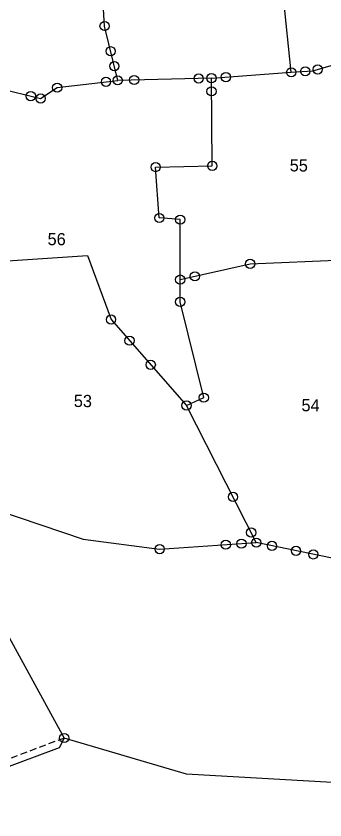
# Model space of a CAD drawing. Header units: metres. Extents: x 288131 to 289837, y 2081162 to 2084367.
# Drawn here: x 288948 to 289178, y 2081173 to 2081774 of the extents above; entities that cross this region are included whole.
import ezdxf
from ezdxf.enums import TextEntityAlignment as Align

# ---------------------------------------------------------------- set-up
doc = ezdxf.new("R2010")
doc.units = ezdxf.units.M
doc.header["$LTSCALE"] = 10
doc.header["$MEASUREMENT"] = 0
doc.linetypes.add('DASHED', pattern=[0.75, 0.5, -0.25])
for name, color, linetype in [('POLY_PARCEL', 6, 'Continuous'), ('POLY_SUBPARCEL', 6, 'DASHED'), ('TEXT_PARCEL', 7, 'Continuous'), ('V_BOUND_LINE', 7, 'Continuous')]:
    doc.layers.add(name, color=color, linetype=linetype)
doc.styles.add('TEXT_MAP', font='')
doc.styles.get('TEXT_MAP').set_extended_font_data('Kruti Dev 050')

msp = doc.modelspace()

# ---------------------------------------------------------------- linework, layer by layer
for centre in [(289013.75, 2081766.8), (289018.31, 2081747.95), (289021.01, 2081736.78), (289153.29, 2081732.21), (289163.75, 2081732.93), (289173.02, 2081734.35), (289014.76, 2081725.12), (289023.57, 2081726.18), (289035.83, 2081726.47), (289084.1, 2081727.6), (289093.63, 2081727.83), (289104.41, 2081728.62), (288978.28, 2081720.75), (289093.72, 2081717.97), (288958.56, 2081714.42), (288965.92, 2081712.58), (289051.91, 2081661.35), (289094.23, 2081662.26), (289054.66, 2081623.3), (289070.28, 2081622.04), (289122.59, 2081589.03), (289081.25, 2081579.7), (289070.27, 2081577.22), (289070.26, 2081560.58), (289018.55, 2081547.34), (289032.4, 2081531.57), (289048.24, 2081513.55), (289087.88, 2081488.95), (289075.02, 2081483.06), (289109.74, 2081414.76), (289123.31, 2081388.08), (289054.91, 2081375.72), (289104.33, 2081379.02), (289116.05, 2081379.8), (289127.14, 2081380.54), (289138.87, 2081378.12), (289156.86, 2081374.41), (289169.77, 2081371.75), (288983.57, 2081234.46)]:
    msp.add_circle(centre, 3.45)
at = {"layer": 'POLY_PARCEL'}
for p, q in [((289153.29, 2081732.21), (289145.46, 2081808.87)), ((289013.75, 2081766.8), (289011.69, 2081802)), ((289023.57, 2081726.18), (289013.75, 2081766.8)), ((289169.5, 2081733.33), (289205.53, 2081743.83)), ((289153.29, 2081732.21), (289169.5, 2081733.33)), ((289093.63, 2081727.83), (289023.57, 2081726.18)), ((289093.63, 2081727.83), (289153.29, 2081732.21)), ((289094.23, 2081662.26), (289093.63, 2081727.83)), ((288930.54, 2081721.38), (288965.92, 2081712.58)), ((288978.28, 2081720.75), (289023.57, 2081726.18)), ((288965.92, 2081712.58), (288978.28, 2081720.75)), ((289051.91, 2081661.35), (289094.23, 2081662.26)), ((289054.66, 2081623.3), (289051.91, 2081661.35)), ((289070.28, 2081622.04), (289054.66, 2081623.3)), ((289070.27, 2081577.22), (289070.28, 2081622.04)), ((288902.96, 2081588.65), (289000.99, 2081595.16)), ((289000.99, 2081595.16), (289018.55, 2081547.34)), ((289070.27, 2081577.22), (289122.59, 2081589.03)), ((289122.59, 2081589.03), (289227.75, 2081593.5)), ((289070.26, 2081560.58), (289070.27, 2081577.22)), ((289087.88, 2081488.95), (289070.26, 2081560.58)), ((289018.55, 2081547.34), (289075.02, 2081483.06)), ((289075.02, 2081483.06), (289087.88, 2081488.95)), ((289127.14, 2081380.54), (289075.02, 2081483.06)), ((288921.47, 2081408.94), (288997.77, 2081383.16)), ((288896.62, 2081392.75), (288983.57, 2081234.46)), ((288997.77, 2081383.16), (289054.91, 2081375.72)), ((289054.91, 2081375.72), (289127.14, 2081380.54)), ((289183.88, 2081368.84), (289127.14, 2081380.54))]:
    msp.add_line(p, q, dxfattribs=at)
at = {"layer": 'POLY_SUBPARCEL'}
msp.add_line((288983.57, 2081234.46), (288853.01, 2081185.15), dxfattribs=at)
at = {"layer": 'V_BOUND_LINE'}
for p, q in [((288983.57, 2081234.46), (288979.86, 2081227.25)), ((289075.04, 2081207.36), (288983.57, 2081234.46)), ((288979.86, 2081227.25), (288835.01, 2081173.23)), ((289214.06, 2081199.43), (289075.04, 2081207.36))]:
    msp.add_line(p, q, dxfattribs=at)

# ---------------------------------------------------------------- texts
at = {"layer": 'TEXT_PARCEL', "style": 'TEXT_MAP'}
for s, p in [('55', (289158.93, 2081662.56)), ('56', (288977.92, 2081607.49)), ('53', (288997.52, 2081486.49)), ('54', (289167.72, 2081483.23))]:
    msp.add_text(s, height=9.125, rotation=359.31229, dxfattribs=at).set_placement(p, align=Align.MIDDLE)

doc.saveas('drawing.dxf')
